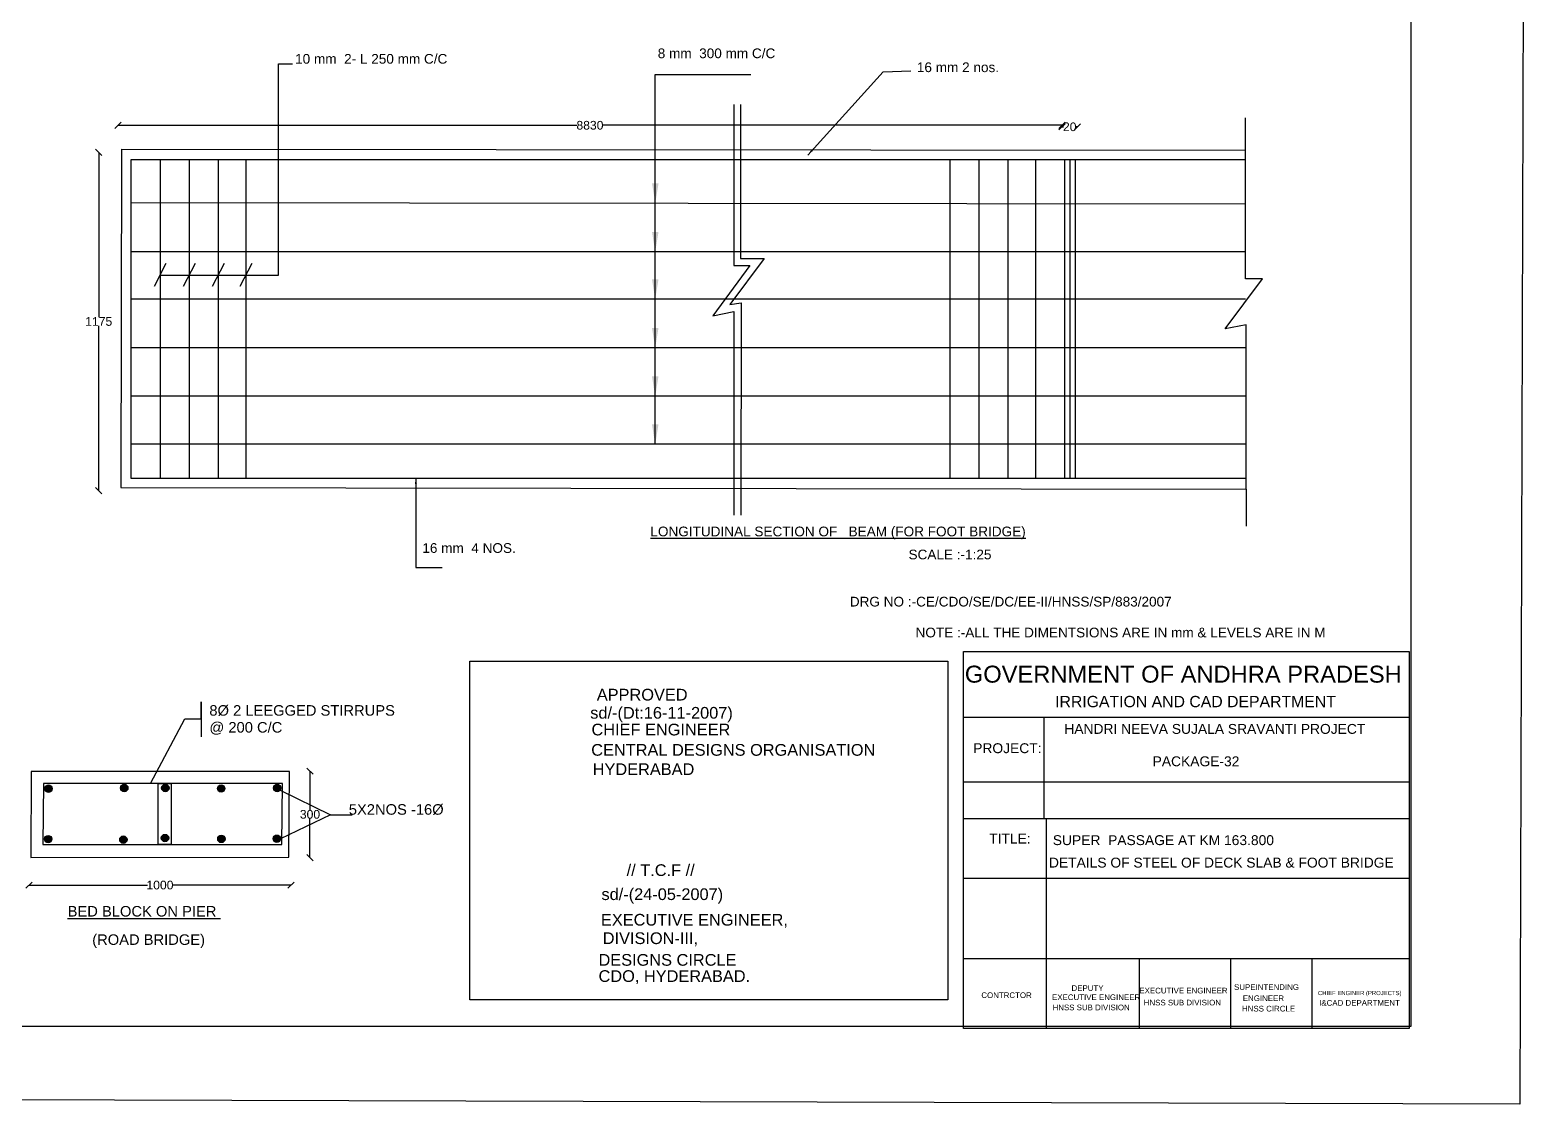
# Model space of a CAD drawing. Header units: metres. Extents: x 5051 to 110682, y -48949 to 23709.
# Drawn here: x 50486 to 110682, y -48949 to -5702 of the extents above; entities that cross this region are included whole.
import ezdxf

# ---------------------------------------------------------------- set-up
doc = ezdxf.new("R2010")
doc.units = ezdxf.units.M
doc.header["$MEASUREMENT"] = 0
doc.layers.add('DRAWING', color=7, linetype='Continuous')
doc.styles.get("Standard").update_dxf_attribs({"font": 'arial.ttf'})
doc.dimstyles.get("Standard").update_dxf_attribs({"dimtxt": 350, "dimasz": 250, "dimexe": 0.18, "dimexo": 0.0625, "dimgap": 0.09, "dimtad": 0, "dimtih": 1, "dimtoh": 1, "dimdec": 0, "dimzin": 0, "dimdsep": 46, "dimtxsty": 'Standard', "dimblk": 'OBLIQUE', "dimcen": 0, "dimse1": 1, "dimse2": 1, "dimadec": 0, "dimazin": 0, "dimtfac": 1, "dimtdec": 0, "dimtofl": 0, "dimtmove": 0, "dimatfit": 3, "dimfxl": 1, "dimtolj": 1, "dimtzin": 0, "dimarcsym": 0})
picture_1 = doc.add_image_def('image1.jpg', size_in_pixel=(4814, 3304))

# ---------------------------------------------------------------- blocks, each defined once
blk = doc.blocks.new('_Oblique')
at = {"color": 0, "linetype": 'ByBlock', "lineweight": -2}
blk.add_line((-0.5, -0.5), (0.5, 0.5), dxfattribs=at)
blk = doc.blocks.new('*D34')
at = {"layer": 'Defpoints', "color": 0, "transparency": 16777216}
for p in [(53144, -10635), (53144, -24249), (53256, -24249)]:
    blk.add_point(p, dxfattribs=at)
at = {"layer": 'DRAWING', "color": 0, "lineweight": -2, "transparency": 16777216}
for p, q in [((53256, -10635), (53256, -17263)), ((53256, -24249), (53256, -17621))]:
    blk.add_line(p, q, dxfattribs=at)
at = {"layer": 'DRAWING', "color": 0, "lineweight": -2, "transparency": 16777216, "xscale": 250, "yscale": 250, "zscale": 250}
for p, rotation in [((53256, -10635), 90), ((53256, -24249), 270)]:
    blk.add_blockref('_Oblique', p, dxfattribs=dict(at, rotation=rotation))
at = {"layer": 'DRAWING', "color": 0, "transparency": 16777216, "insert": (53256, -17442), "char_height": 350, "attachment_point": 5}
blk.add_mtext('\\A1;1175', dxfattribs=at)
blk = doc.blocks.new('*D35')
at = {"layer": 'Defpoints', "color": 0, "transparency": 16777216}
for p in [(54031, -9543), (92034, -9543), (92034, -9544)]:
    blk.add_point(p, dxfattribs=at)
at = {"layer": 'DRAWING', "color": 0, "lineweight": -2, "transparency": 16777216}
for p, q in [((54031, -9544), (72510, -9544)), ((92034, -9544), (73555, -9544))]:
    blk.add_line(p, q, dxfattribs=at)
at = {"layer": 'DRAWING', "color": 0, "lineweight": -2, "transparency": 16777216, "xscale": 250, "yscale": 250, "zscale": 250, "rotation": 180}
blk.add_blockref('_Oblique', (54031, -9544), dxfattribs=at)
at = {"layer": 'DRAWING', "color": 0, "lineweight": -2, "transparency": 16777216, "xscale": 250, "yscale": 250, "zscale": 250}
blk.add_blockref('_Oblique', (92034, -9544), dxfattribs=at)
at = {"layer": 'DRAWING', "color": 0, "transparency": 16777216, "insert": (73033, -9544), "char_height": 350, "attachment_point": 5}
blk.add_mtext('\\A1;8830', dxfattribs=at)
blk = doc.blocks.new('*D36')
at = {"layer": 'Defpoints', "color": 0, "transparency": 16777216}
for p in [(92034, -9544), (92664, -9544), (92664, -9605)]:
    blk.add_point(p, dxfattribs=at)
at = {"layer": 'DRAWING', "color": 0, "lineweight": -2, "transparency": 16777216}
for p, q in [((92034, -9605), (92096, -9605)), ((92664, -9605), (92602, -9605))]:
    blk.add_line(p, q, dxfattribs=at)
at = {"layer": 'DRAWING', "color": 0, "lineweight": -2, "transparency": 16777216, "xscale": 250, "yscale": 250, "zscale": 250, "rotation": 180}
blk.add_blockref('_Oblique', (92034, -9605), dxfattribs=at)
at = {"layer": 'DRAWING', "color": 0, "lineweight": -2, "transparency": 16777216, "xscale": 250, "yscale": 250, "zscale": 250}
blk.add_blockref('_Oblique', (92664, -9605), dxfattribs=at)
at = {"layer": 'DRAWING', "color": 0, "transparency": 16777216, "insert": (92349, -9605), "char_height": 350, "attachment_point": 5}
blk.add_mtext('\\A1;20', dxfattribs=at)
blk = doc.blocks.new('*D48')
at = {"layer": 'Defpoints', "color": 0, "transparency": 16777216}
for p in [(60998, -40133), (50445, -40342), (60998, -40342)]:
    blk.add_point(p, dxfattribs=at)
at = {"layer": 'DRAWING', "color": 0, "lineweight": -2, "transparency": 16777216}
for p, q in [((50445, -40133), (55216, -40133)), ((60998, -40133), (56227, -40133))]:
    blk.add_line(p, q, dxfattribs=at)
at = {"layer": 'DRAWING', "color": 0, "lineweight": -2, "transparency": 16777216, "xscale": 250, "yscale": 250, "zscale": 250, "rotation": 180}
blk.add_blockref('_Oblique', (50445, -40133), dxfattribs=at)
at = {"layer": 'DRAWING', "color": 0, "lineweight": -2, "transparency": 16777216, "xscale": 250, "yscale": 250, "zscale": 250}
blk.add_blockref('_Oblique', (60998, -40133), dxfattribs=at)
at = {"layer": 'DRAWING', "color": 0, "transparency": 16777216, "insert": (55721, -40133), "char_height": 350, "attachment_point": 5}
blk.add_mtext('\\A1;1000', dxfattribs=at)
blk = doc.blocks.new('*D49')
at = {"layer": 'Defpoints', "color": 0, "transparency": 16777216}
for p in [(61693, -35544), (61693, -39026), (61762, -39026)]:
    blk.add_point(p, dxfattribs=at)
at = {"layer": 'DRAWING', "color": 0, "lineweight": -2, "transparency": 16777216}
for p, q in [((61762, -35544), (61762, -37106)), ((61762, -39026), (61762, -37463))]:
    blk.add_line(p, q, dxfattribs=at)
at = {"layer": 'DRAWING', "color": 0, "lineweight": -2, "transparency": 16777216, "xscale": 250, "yscale": 250, "zscale": 250}
for p, rotation in [((61762, -35544), 90), ((61762, -39026), 270)]:
    blk.add_blockref('_Oblique', p, dxfattribs=dict(at, rotation=rotation))
at = {"layer": 'DRAWING', "color": 0, "transparency": 16777216, "insert": (61762, -37285), "char_height": 350, "attachment_point": 5}
blk.add_mtext('\\A1;300', dxfattribs=at)

msp = doc.modelspace()

# ---------------------------------------------------------------- hatches: boundary and pattern name
at = {"layer": 'DRAWING'}
h = msp.add_hatch(color=256, dxfattribs=at)
edge = h.paths.add_edge_path()
edge.add_arc((51236.4, -36250.9), 148.5, 0, 360)
h = msp.add_hatch(color=256, dxfattribs=at)
edge = h.paths.add_edge_path()
edge.add_arc((54284.7, -36223.3), 148.5, 0, 360)
h = msp.add_hatch(color=256, dxfattribs=at)
edge = h.paths.add_edge_path()
edge.add_arc((55938.3, -36223.3), 148.5, 0, 360)
h = msp.add_hatch(color=256, dxfattribs=at)
edge = h.paths.add_edge_path()
edge.add_arc((58181.8, -36241.4), 148.5, 0, 360)
h = msp.add_hatch(color=256, dxfattribs=at)
edge = h.paths.add_edge_path()
edge.add_arc((60442.7, -36225.5), 148.5, 0, 360)
h = msp.add_hatch(color=256, dxfattribs=at)
edge = h.paths.add_edge_path()
edge.add_arc((51221.9, -38279.6), 148.5, 0, 360)
h = msp.add_hatch(color=256, dxfattribs=at)
edge = h.paths.add_edge_path()
edge.add_arc((54248.5, -38302.7), 148.5, 0, 360)
h = msp.add_hatch(color=256, dxfattribs=at)
edge = h.paths.add_edge_path()
edge.add_arc((55923.8, -38237.5), 148.5, 0, 360)
h = msp.add_hatch(color=256, dxfattribs=at)
edge = h.paths.add_edge_path()
edge.add_arc((58194, -38274), 148.5, 0, 360)
h = msp.add_hatch(color=256, dxfattribs=at)
edge = h.paths.add_edge_path()
edge.add_arc((60426.9, -38265.6), 148.5, 0, 360)

# ---------------------------------------------------------------- linework, layer by layer
for p, q in [((88086.1, -33366.7), (106018.3, -33366.7)), ((91303.6, -33368), (91303.6, -37464.4)), ((88075, -35975.1), (106016.4, -35975.1)), ((88058.8, -37456.6), (105999.1, -37456.6)), ((91396.5, -37456.6), (91396.5, -45889.6)), ((88069.6, -39858.2), (105985.1, -39858.2)), ((88075.3, -43092.2), (106004, -43092.2)), ((95140.2, -43101.6), (95140.2, -45882.6)), ((98826.3, -43101.6), (98826.3, -45882.6)), ((102098.6, -43101.6), (102098.6, -45882.6))]:
    msp.add_line(p, q, dxfattribs=at)
for points in [[(6609.3, 20568.4), (106081.8, 20568.4), (106081.8, -45826.7), (6609.3, -45826.7)], [(68197.3, -31113), (87445.1, -31113), (87445.1, -44753), (68197.3, -44753)], [(88066, -30726.1), (106013.6, -30726.1), (106013.6, -45907.7), (88066, -45907.7)], [(55648, -36044.2), (56177.3, -36044.2), (56177.3, -38497.3), (55648, -38497.3)]]:
    msp.add_lwpolyline(points, close=True, dxfattribs=at)
for points in [[(55723.7, -15570.2), (60490.4, -15570.2), (60490.4, -7062.1)], [(60490.4, -7062.1), (61061.6, -7062.1)], [(75660.9, -22386.2), (75660.9, -7501.6), (79514.9, -7501.6)], [(78819.8, -8711.9), (78819.8, -15193.3), (79471.8, -15193.3), (77986.3, -17212.4), (78831.1, -17032.9), (78831.1, -25243.8)], [(79091.5, -8711.9), (79091.5, -14910.1), (80041.5, -14907.5), (78670.1, -16753), (79121.3, -16688.3), (79102.8, -25243.8)], [(99457.4, -24190.7), (99457.4, -17569.9), (98610.3, -17731.8), (100113.9, -15730.9), (99426.3, -15730.9), (99426.3, -9247.1)], [(54169.6, -10503.2), (54144.2, -24127.4), (99455.4, -24190.7), (99455.4, -25680.6)], [(54169.6, -10503.2), (99426.8, -10542.6)], [(99426.3, -10928.5), (54552, -10928.5), (54552, -23743), (99457.4, -23743)], [(55723.7, -10928.5), (55723.7, -23743)], [(56894.3, -10928.5), (56894.3, -23743)], [(58063, -10928.5), (58063, -23743)], [(59176.2, -10928.5), (59176.2, -23743)], [(87518.6, -10928.5), (87518.6, -23743)], [(88689.2, -10928.5), (88689.2, -23743)], [(89858, -10928.5), (89858, -23743)], [(90971.2, -10928.5), (90971.2, -23743)], [(92138.4, -10928.5), (92138.4, -23743)], [(92351.6, -10928.5), (92351.6, -23743)], [(92564.8, -10928.5), (92564.8, -23743)], [(54552, -12648.7), (99426.3, -12710.6)], [(99426.3, -14634.8), (54552, -14634.8)], [(55963.9, -15105.4), (55482.5, -16035)], [(57135, -15105.4), (56653.6, -16035)], [(58303.7, -15105.4), (57822.3, -16035)], [(59416.9, -15105.4), (58935.5, -16035)], [(99426.3, -16545.8), (54552, -16545.8)], [(99426.3, -18502.2), (54552, -18502.2)], [(99426.3, -20452.5), (54552, -20452.5)], [(99426.3, -22386.2), (54552, -22386.2)], [(55343.3, -36044.1), (56726.4, -33440.6), (57387.1, -33440.6), (57387.1, -32759.7), (57387.1, -33440.6), (57387.1, -34168.2)], [(50542.5, -35555.7), (50519.2, -39015.6), (60915.3, -39010.2), (60931.6, -35552.8), (50542.5, -35555.7)], [(51028.8, -36042.3), (51011, -38500.6), (60628.3, -38494.5), (60652.3, -36046.3), (51028.8, -36042.3)], [(60565.9, -36308.5), (62587.5, -37299.3), (63466.4, -37299.3)], [(62587.5, -37299.3), (60575.4, -38265.6)]]:
    msp.add_lwpolyline(points, dxfattribs=at)
for centre in [(51236.4, -36250.9), (54284.7, -36223.3), (55938.3, -36223.3), (58181.8, -36241.4), (60442.7, -36225.5), (51221.9, -38279.6), (54248.5, -38302.7), (55923.8, -38237.5), (58194, -38274), (60426.9, -38265.6)]:
    msp.add_circle(centre, 148.5, dxfattribs=at)

# ---------------------------------------------------------------- texts
for s, height, p in [('8 mm  300 mm C/C', 390.974, (75762.4, -6840.8)), ('10 mm  2- L 250 mm C/C ', 390.974, (61162.8, -7062.7)), ('16 mm 2 nos.', 390.974, (86195.3, -7401.9)), ('%%ULONGITUDINAL SECTION OF   BEAM (FOR FOOT BRIDGE)', 390.974, (75466.2, -26090.5)), ('16 mm  4 NOS.', 390.974, (66284.8, -26757.5)), ('SCALE :-1:25', 390.974, (85859.1, -27018.1)), ('DRG NO :-CE/CDO/SE/DC/EE-II/HNSS/SP/883/2007', 390.974, (83494.9, -28916.2)), ('NOTE :-ALL THE DIMENTSIONS ARE IN mm & LEVELS ARE IN M', 390.974, (86142.5, -30159.6)), (' GOVERNMENT OF ANDHRA PRADESH', 682.715, (87861, -31981.2)), ('APPROVED', 470.81, (73308.9, -32701.1)), ('8Ø 2 LEEGGED STIRRUPS ', 423.972, (57710.6, -33311.7)), ('sd/-(Dt:16-11-2007)', 470.814, (73045.7, -33431.5)), ('            IRRIGATION AND CAD DEPARTMENT', 455.143, (89641.5, -32970.2)), ('@ 200 C/C', 423.97, (57710.6, -33992.8)), ('CHIEF ENGINEER', 470.814, (73094.7, -34106.1)), ('           HANDRI NEEVA SUJALA SRAVANTI PROJECT', 398.25, (90431.8, -34043.4)), ('CENTRAL DESIGNS ORGANISATION', 470.814, (73085, -34924.1)), ('PROJECT:', 398.25, (88463.7, -34820.4)), ('HYDERABAD', 470.81, (73143.5, -35703.1)), ('                                  PACKAGE-32', 398.25, (90431.8, -35347.6)), ('5X2NOS -16Ø', 423.972, (63324.7, -37298.6)), ('TITLE:', 398.25, (89106.8, -38457.8)), ('        SUPER  PASSAGE AT KM 163.800', 398.25, (90431.8, -38522.2)), ('       DETAILS OF STEEL OF DECK SLAB & FOOT BRIDGE', 398.25, (90431.8, -39425.8)), ('// T.C.F //', 470.814, (74510, -39765.8)), ('sd/-(24-05-2007)', 470.814, (73497, -40734)), ('%%UBED BLOCK ON PIER ', 423.972, (52004.6, -41398.5)), ('EXECUTIVE ENGINEER,', 470.814, (73475.7, -41763.4)), ('(ROAD BRIDGE)', 423.972, (52994.6, -42539.6)), (' DIVISION-III,', 470.814, (73365.6, -42505.7)), ('DESIGNS CIRCLE', 470.814, (73377.4, -43378.6)), ('CDO, HYDERABAD.', 470.814, (73379.4, -44031.5)), ('CONTRCTOR', 227.57, (88791.1, -44679.6)), ('EXECUTIVE ENGINEER', 227.572, (91636.6, -44761.4)), ('DEPUTY', 227.57, (92420.2, -44393.3)), ('EXECUTIVE ENGINEER', 227.572, (95152.9, -44494.1)), ('SUPEINTENDING', 227.572, (98964.4, -44352.1)), ('CHIEF ENGINER (PROJECTS)', 170.679, (102342.4, -44562.6)), ('HNSS SUB DIVISION', 227.572, (91656.8, -45171.4)), ('HNSS SUB DIVISION', 227.572, (95329.9, -44976.5)), ('HNSS CIRCLE', 227.572, (99286.3, -45220.4)), ('ENGINEER', 227.57, (99318.5, -44802.3)), ('I&CAD DEPARTMENT', 227.572, (102391.6, -44988.4))]:
    msp.add_text(s, height=height, dxfattribs=at).set_placement(p)

# ---------------------------------------------------------------- dimensions: what is measured, and where the dimension line sits
for base, p1, p2, text, picture, middle in [((92033.7, -9543.6), (54031.3, -9542.9), (92033.7, -9542.9), '8830', '*D35', (73032.5, -9543.6)), ((92664, -9605), (92033.7, -9543.6), (92664, -9543.6), '20', '*D36', (92348.9, -9605)), ((60998.3, -40132.8), (50444.7, -40341.5), (60998.3, -40341.5), '1000', '*D48', (55721.5, -40132.8))]:
    dim = msp.add_linear_dim(base=base, p1=p1, p2=p2, text=text, dimstyle='Standard', dxfattribs=at)
    dim.commit()
    dim.dimension.update_dxf_attribs({"geometry": picture, "text_midpoint": middle})
for base, p1, p2, text, picture, middle in [((53256.4, -24249), (53144.3, -10635), (53144.3, -24249), '1175', '*D34', (53256.4, -17442)), ((61762.3, -39025.7), (61693.1, -35543.5), (61693.1, -39025.7), '300', '*D49', (61762.3, -37284.6))]:
    dim = msp.add_linear_dim(base=base, p1=p1, p2=p2, angle=90, text=text, dimstyle='Standard', dxfattribs=at)
    dim.commit()
    dim.dimension.update_dxf_attribs({"geometry": picture, "text_midpoint": middle})

# ---------------------------------------------------------------- pictures from other files: only their frames are drawn
at = {"color": 2}
image = msp.add_image(picture_1, insert=(5051.1, -48645.6), size_in_units=(105423.3, 72355.4), rotation=-0.165051, dxfattribs=dict(at, fade=35))
image.dxf.flags = 7

# ---------------------------------------------------------------- leaders
at = {"layer": 'DRAWING'}
for points, override in [([(81805.4, -10739.2), (84842.3, -7385.8), (85949.2, -7354.2)], {"dimgap": 0.09, "dimtad": 0}), ([(75663.6, -12677.8), (75663.6, -10928.5)], {"dimasz": 800, "dimgap": 0.09, "dimtad": 0}), ([(75660.9, -14634.8), (75663.6, -12677.8)], {"dimasz": 800, "dimgap": 0.09, "dimtad": 0}), ([(75660.9, -16545.8), (75660.9, -14634.8)], {"dimasz": 800, "dimgap": 0.09, "dimtad": 0}), ([(75660.9, -18502.2), (75660.9, -16545.8)], {"dimasz": 800, "dimgap": 0.09, "dimtad": 0}), ([(75660.9, -20452.5), (75660.9, -18502.2)], {"dimasz": 800, "dimgap": 0.09, "dimtad": 0}), ([(75660.9, -22386.2), (75660.9, -20452.5)], {"dimasz": 800, "dimgap": 0.09, "dimtad": 0}), ([(66024.6, -23732.6), (66024.6, -27349.1), (67078.3, -27349.1)], {"dimgap": 0.09, "dimtad": 0})]:
    msp.add_leader(points, dimstyle='Standard', override=override, dxfattribs=at)

doc.saveas('drawing.dxf')
